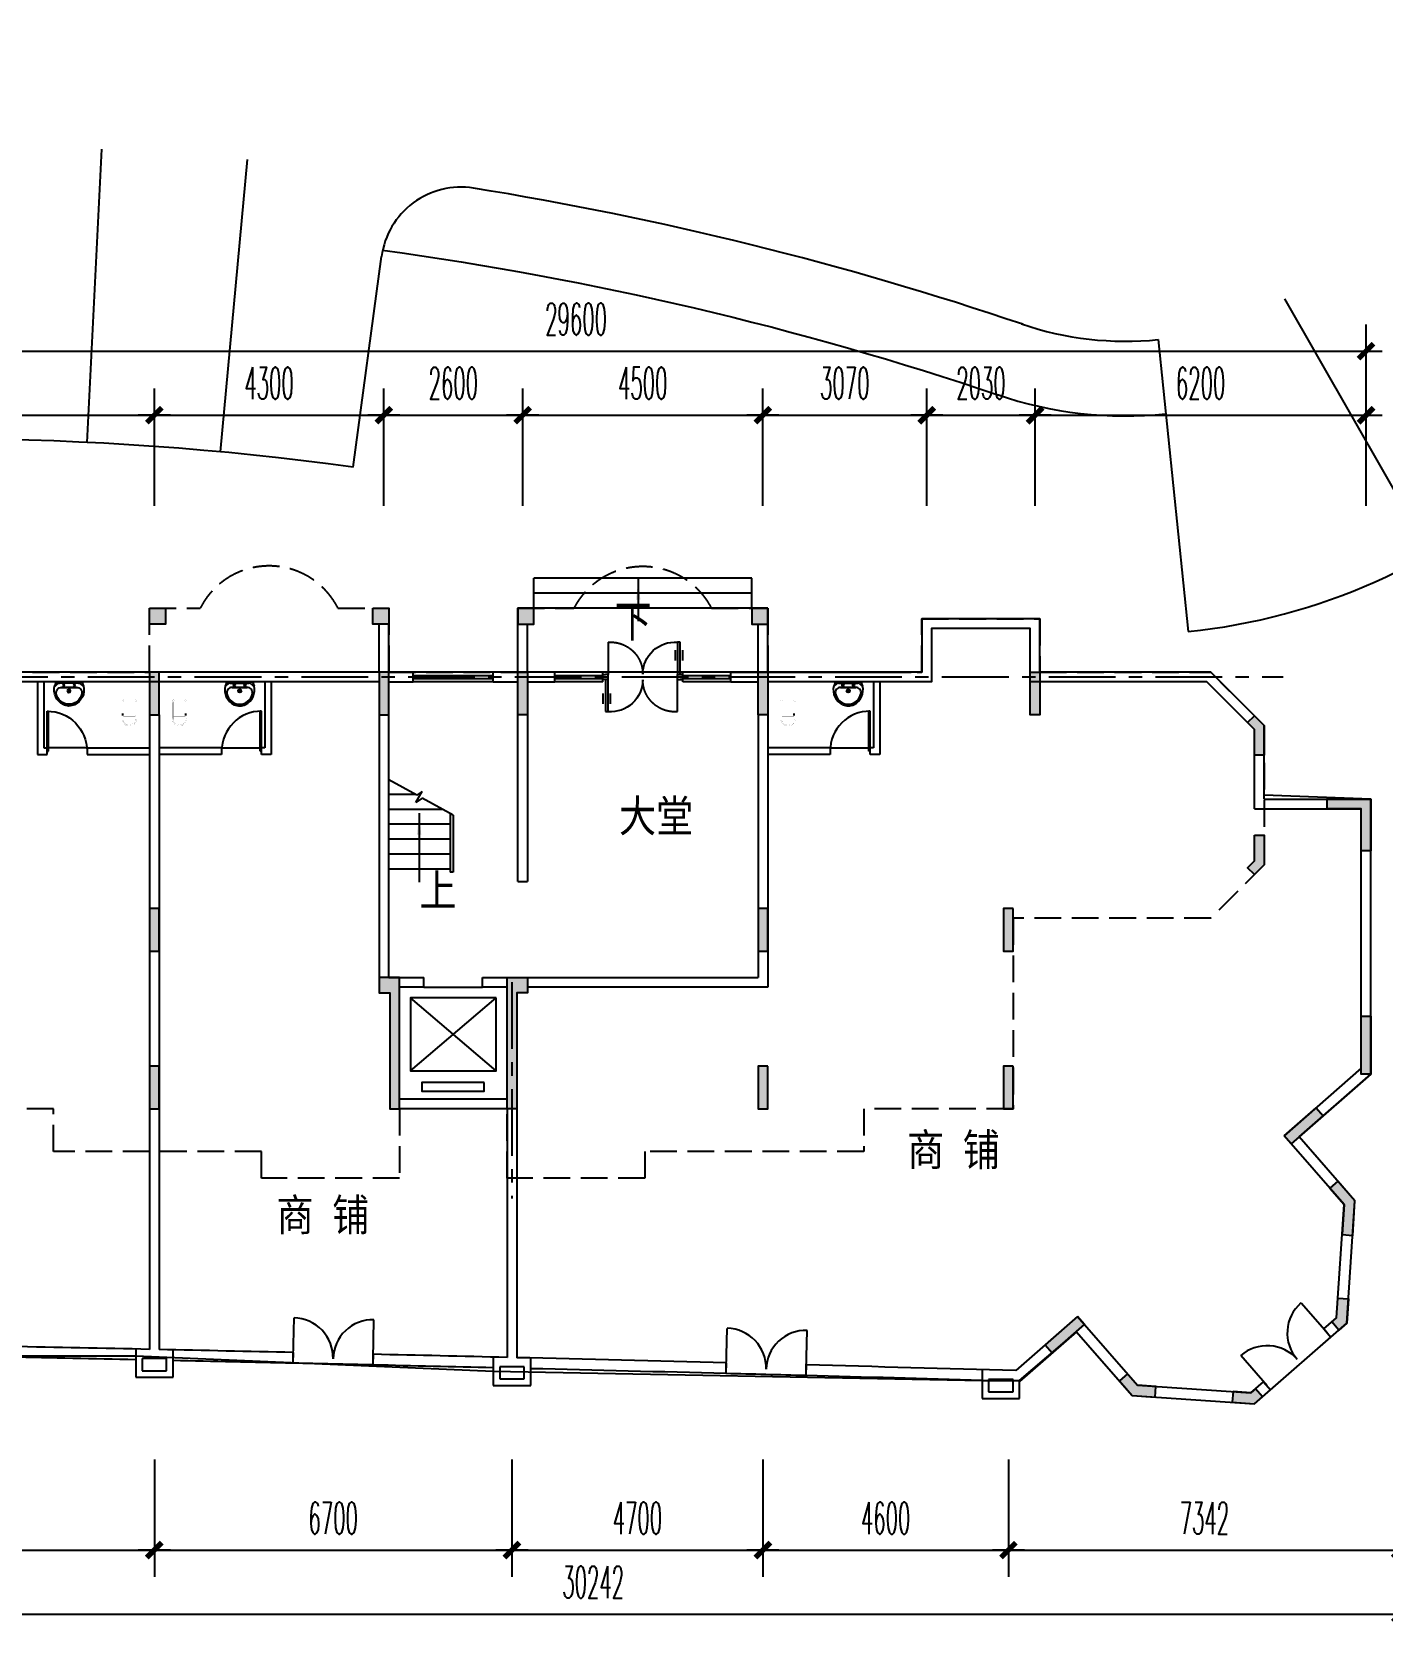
# Model space of a CAD drawing. Extents: x 34838826 to 35164760, y 36533342 to 36641385.
# Drawn here: x 35106573 to 35131876, y 36569493 to 36599633 of the extents above; entities that cross this region are included whole.
import ezdxf

# ---------------------------------------------------------------- set-up
doc = ezdxf.new("R2010")
doc.units = 0
doc.header["$LTSCALE"] = 1000
doc.header["$MEASUREMENT"] = 0
for name, pattern in [('CENTER', [2, 1.25, -0.25, 0.25, -0.25]), ('DASH', [0.35, 0.25, -0.1]), ('DASHED2', [0.375, 0.25, -0.125])]:
    doc.linetypes.add(name, pattern=pattern)
doc.layers.get('0').update_dxf_attribs({"linetype": 'CONTINUOUS'})
doc.layers.get('DEFPOINTS').update_dxf_attribs({"linetype": 'CONTINUOUS'})
for name, color, linetype in [('AREA', 5, 'CONTINUOUS'), ('AXIS', 3, 'CONTINUOUS'), ('COLUMN', 6, 'CONTINUOUS'), ('DOTE', 8, 'CENTER'), ('FUN', 3, 'CONTINUOUS'), ('GROUND', 2, 'CONTINUOUS'), ('H', 8, 'CONTINUOUS'), ('PUB_DIM', 3, 'CONTINUOUS'), ('STAIR', 2, 'CONTINUOUS'), ('TEXT', 7, 'CONTINUOUS'), ('WALL', 4, 'CONTINUOUS'), ('WINDOW', 2, 'CONTINUOUS'), ('道路边线', 8, 'CONTINUOUS')]:
    doc.layers.add(name, color=color, linetype=linetype)
doc.styles.add('-宋体', font='SimSun.ttf')
doc.styles.add('DIM_FONT', font='SIMPLEX.shx', dxfattribs={"width": 0.45})
doc.dimstyles.new('DIMN', dxfattribs={"dimtxt": 300, "dimasz": 1, "dimexe": 250, "dimexo": 300, "dimgap": 150, "dimtad": 1, "dimdec": 0, "dimzin": 0, "dimtxsty": 'DIM_FONT', "dimblk": '_DIMX', "dimcen": 0.09, "dimclrt": 7, "dimazin": 3, "dimtfac": 1, "dimtdec": 0, "dimtix": 1, "dimtmove": 0, "dimatfit": 3, "dimtolj": 1, "dimtzin": 0})

# ---------------------------------------------------------------- blocks, each defined once
blk = doc.blocks.new('M_B0OPK')
for p, q in [((-0.5, 0.5), (0.5, 0.5)), ((0.5, 0.167), (-0.5, 0.167)), ((0.5, -0.167), (-0.5, -0.167)), ((-0.5, -0.5), (0.5, -0.5))]:
    blk.add_line(p, q)
blk = doc.blocks.new('_ARROW')
blk.add_solid([(0, 0), (-1, 0.1), (-1, -0.1)])
blk = doc.blocks.new('M_A19UKF')
for p, q in [((-0.495, 0.298), (-0.495, 0.169)), ((-0.467, -0.003), (-0.467, 0.397)), ((-0.467, 0.397), (-0.433, 0.397)), ((-0.433, 0.397), (-0.433, -0.003)), ((-0.405, 0.298), (-0.405, 0.169)), ((-0.5, -0.003), (-0.5, -0.069)), ((-0.433, -0.003), (-0.5, -0.003)), ((-0.5, -0.003), (-0.5, -0.003)), ((-0.5, -0.069), (-0.5, -0.069)), ((-0.5, -0.069), (-0.467, -0.069)), ((-0.433, -0.003), (-0.467, -0.003)), ((-0.433, -0.069), (-0.467, -0.069)), ((-0.433, -0.003), (-0.433, -0.069)), ((0.433, -0.003), (0.433, -0.069)), ((0.433, -0.003), (0.467, -0.003)), ((0.433, -0.003), (0.5, -0.003)), ((0.433, -0.469), (0.433, -0.069)), ((0.433, -0.069), (0.5, -0.069)), ((0.433, -0.069), (0.467, -0.069)), ((0.5, -0.003), (0.467, -0.003)), ((0.467, -0.069), (0.467, -0.469)), ((0.5, -0.069), (0.467, -0.069)), ((0.5, -0.003), (0.5, -0.069)), ((0.5, -0.003), (0.5, -0.003)), ((0.5, -0.069), (0.5, -0.069)), ((0.405, -0.37), (0.405, -0.242)), ((0.495, -0.37), (0.495, -0.242)), ((0.467, -0.469), (0.433, -0.469))]:
    blk.add_line(p, q)
at = {"linetype": 'DASHED2'}
for p, q in [((0.433, 0.397), (0.433, -0.003)), ((-0.433, -0.469), (-0.433, -0.069))]:
    blk.add_line(p, q, dxfattribs=at)
for centre, start, end in [((-0.4, -0.001), 359.8007, 94.7805), ((0.4, -0.071), 179.8007, 274.7805)]:
    blk.add_arc(centre, 0.4, start, end)
for centre, start, end in [((0.4, -0.001), 85.2195, 180.1993), ((-0.4, -0.071), 265.2195, 0.1993)]:
    blk.add_arc(centre, 0.4, start, end, dxfattribs=at)
blk = doc.blocks.new('_WBLK')
for p, q in [((-0.5, 0.5), (0.5, 0.5)), ((0.5, 0.167), (-0.5, 0.167)), ((0.5, -0.167), (-0.5, -0.167)), ((-0.5, -0.5), (0.5, -0.5))]:
    blk.add_line(p, q)
blk = doc.blocks.new('_DIMX')
blk.add_line((-150, 0), (150, 0))
at = {"const_width": 50}
blk.add_lwpolyline([(-70, -70), (70, 70)], dxfattribs=at)
blk = doc.blocks.new('*D131')
at = {"color": 0, "linetype": 'BYBLOCK'}
for p, q in [((35101962, 36571692), (35101962, 36569493)), ((35132204, 36571692), (35132204, 36569493)), ((35101964, 36569993), (35132202, 36569993))]:
    blk.add_line(p, q, dxfattribs=at)
at = {"layer": 'DEFPOINTS', "color": 0, "linetype": 'BYBLOCK'}
for p in [(35101962, 36572292), (35132204, 36572292), (35132204, 36569993)]:
    blk.add_point(p, dxfattribs=at)
at = {"color": 0, "linetype": 'BYBLOCK', "xscale": 2, "yscale": 2, "zscale": 2, "rotation": 180}
blk.add_blockref('_DIMX', (35101962, 36569993), dxfattribs=at)
at = {"color": 0, "linetype": 'BYBLOCK', "xscale": 2, "yscale": 2, "zscale": 2}
blk.add_blockref('_DIMX', (35132204, 36569993), dxfattribs=at)
at = {"color": 7, "linetype": 'BYBLOCK', "insert": (35117083, 36570593), "char_height": 600, "attachment_point": 5, "style": 'DIM_FONT'}
blk.add_mtext('\\A1;30242', dxfattribs=at)
blk = doc.blocks.new('*D132')
at = {"color": 0, "linetype": 'BYBLOCK'}
for p, q in [((35124862, 36572892), (35124862, 36570693)), ((35132204, 36572892), (35132204, 36570693)), ((35124864, 36571193), (35132202, 36571193))]:
    blk.add_line(p, q, dxfattribs=at)
at = {"layer": 'DEFPOINTS', "color": 0, "linetype": 'BYBLOCK'}
for p in [(35124862, 36573492), (35132204, 36573492), (35132204, 36571193)]:
    blk.add_point(p, dxfattribs=at)
at = {"color": 0, "linetype": 'BYBLOCK', "xscale": 2, "yscale": 2, "zscale": 2, "rotation": 180}
blk.add_blockref('_DIMX', (35124862, 36571193), dxfattribs=at)
at = {"color": 0, "linetype": 'BYBLOCK', "xscale": 2, "yscale": 2, "zscale": 2}
blk.add_blockref('_DIMX', (35132204, 36571193), dxfattribs=at)
at = {"color": 7, "linetype": 'BYBLOCK', "insert": (35128533, 36571793), "char_height": 600, "attachment_point": 5, "style": 'DIM_FONT'}
blk.add_mtext('\\A1;7342', dxfattribs=at)
blk = doc.blocks.new('*D133')
at = {"color": 0, "linetype": 'BYBLOCK'}
for p, q in [((35120262, 36572892), (35120262, 36570693)), ((35124862, 36572892), (35124862, 36570693)), ((35120264, 36571193), (35124860, 36571193))]:
    blk.add_line(p, q, dxfattribs=at)
at = {"layer": 'DEFPOINTS', "color": 0, "linetype": 'BYBLOCK'}
for p in [(35120262, 36573492), (35124862, 36573492), (35124862, 36571193)]:
    blk.add_point(p, dxfattribs=at)
at = {"color": 0, "linetype": 'BYBLOCK', "xscale": 2, "yscale": 2, "zscale": 2, "rotation": 180}
blk.add_blockref('_DIMX', (35120262, 36571193), dxfattribs=at)
at = {"color": 0, "linetype": 'BYBLOCK', "xscale": 2, "yscale": 2, "zscale": 2}
blk.add_blockref('_DIMX', (35124862, 36571193), dxfattribs=at)
at = {"color": 7, "linetype": 'BYBLOCK', "insert": (35122562, 36571793), "char_height": 600, "attachment_point": 5, "style": 'DIM_FONT'}
blk.add_mtext('\\A1;4600', dxfattribs=at)
blk = doc.blocks.new('*D134')
at = {"color": 0, "linetype": 'BYBLOCK'}
for p, q in [((35115562, 36572892), (35115562, 36570693)), ((35120262, 36572892), (35120262, 36570693)), ((35115564, 36571193), (35120260, 36571193))]:
    blk.add_line(p, q, dxfattribs=at)
at = {"layer": 'DEFPOINTS', "color": 0, "linetype": 'BYBLOCK'}
for p in [(35115562, 36573492), (35120262, 36573492), (35120262, 36571193)]:
    blk.add_point(p, dxfattribs=at)
at = {"color": 0, "linetype": 'BYBLOCK', "xscale": 2, "yscale": 2, "zscale": 2, "rotation": 180}
blk.add_blockref('_DIMX', (35115562, 36571193), dxfattribs=at)
at = {"color": 0, "linetype": 'BYBLOCK', "xscale": 2, "yscale": 2, "zscale": 2}
blk.add_blockref('_DIMX', (35120262, 36571193), dxfattribs=at)
at = {"color": 7, "linetype": 'BYBLOCK', "insert": (35117912, 36571793), "char_height": 600, "attachment_point": 5, "style": 'DIM_FONT'}
blk.add_mtext('\\A1;4700', dxfattribs=at)
blk = doc.blocks.new('*D135')
at = {"color": 0, "linetype": 'BYBLOCK'}
for p, q in [((35108862, 36572892), (35108862, 36570693)), ((35115562, 36572892), (35115562, 36570693)), ((35108864, 36571193), (35115560, 36571193))]:
    blk.add_line(p, q, dxfattribs=at)
at = {"layer": 'DEFPOINTS', "color": 0, "linetype": 'BYBLOCK'}
for p in [(35108862, 36573492), (35115562, 36573492), (35115562, 36571193)]:
    blk.add_point(p, dxfattribs=at)
at = {"color": 0, "linetype": 'BYBLOCK', "xscale": 2, "yscale": 2, "zscale": 2, "rotation": 180}
blk.add_blockref('_DIMX', (35108862, 36571193), dxfattribs=at)
at = {"color": 0, "linetype": 'BYBLOCK', "xscale": 2, "yscale": 2, "zscale": 2}
blk.add_blockref('_DIMX', (35115562, 36571193), dxfattribs=at)
at = {"color": 7, "linetype": 'BYBLOCK', "insert": (35112212, 36571793), "char_height": 600, "attachment_point": 5, "style": 'DIM_FONT'}
blk.add_mtext('\\A1;6700', dxfattribs=at)
blk = doc.blocks.new('*D136')
at = {"color": 0, "linetype": 'BYBLOCK'}
for p, q in [((35101962, 36572892), (35101962, 36570693)), ((35108862, 36572892), (35108862, 36570693)), ((35101964, 36571193), (35108860, 36571193))]:
    blk.add_line(p, q, dxfattribs=at)
at = {"layer": 'DEFPOINTS', "color": 0, "linetype": 'BYBLOCK'}
for p in [(35101962, 36573492), (35108862, 36573492), (35108862, 36571193)]:
    blk.add_point(p, dxfattribs=at)
at = {"color": 0, "linetype": 'BYBLOCK', "xscale": 2, "yscale": 2, "zscale": 2, "rotation": 180}
blk.add_blockref('_DIMX', (35101962, 36571193), dxfattribs=at)
at = {"color": 0, "linetype": 'BYBLOCK', "xscale": 2, "yscale": 2, "zscale": 2}
blk.add_blockref('_DIMX', (35108862, 36571193), dxfattribs=at)
at = {"color": 7, "linetype": 'BYBLOCK', "insert": (35105412, 36571793), "char_height": 600, "attachment_point": 5, "style": 'DIM_FONT'}
blk.add_mtext('\\A1;6900', dxfattribs=at)
blk = doc.blocks.new('*D138')
at = {"color": 0, "linetype": 'BYBLOCK'}
for p, q in [((35101962, 36591958), (35101962, 36594157)), ((35131562, 36591958), (35131562, 36594157)), ((35101964, 36593657), (35131560, 36593657))]:
    blk.add_line(p, q, dxfattribs=at)
at = {"layer": 'DEFPOINTS', "color": 0, "linetype": 'BYBLOCK'}
for p in [(35131562, 36593657), (35101962, 36591358), (35131562, 36591358)]:
    blk.add_point(p, dxfattribs=at)
at = {"color": 0, "linetype": 'BYBLOCK', "xscale": 2, "yscale": 2, "zscale": 2}
for p, rotation in [((35101962, 36593657), 180.0000972245947), ((35131562, 36593657), 9.722459473075892e-05)]:
    blk.add_blockref('_DIMX', p, dxfattribs=dict(at, rotation=rotation))
at = {"color": 7, "linetype": 'BYBLOCK', "insert": (35116762, 36594257), "char_height": 600, "attachment_point": 5, "rotation": 0.0001, "style": 'DIM_FONT'}
blk.add_mtext('\\A1;29600', dxfattribs=at)
blk = doc.blocks.new('*D139')
at = {"color": 0, "linetype": 'BYBLOCK'}
for p, q in [((35125362, 36590758), (35125362, 36592957)), ((35131562, 36590758), (35131562, 36592957)), ((35125364, 36592457), (35131560, 36592457))]:
    blk.add_line(p, q, dxfattribs=at)
at = {"layer": 'DEFPOINTS', "color": 0, "linetype": 'BYBLOCK'}
for p in [(35131562, 36592457), (35125362, 36590158), (35131562, 36590158)]:
    blk.add_point(p, dxfattribs=at)
at = {"color": 0, "linetype": 'BYBLOCK', "xscale": 2, "yscale": 2, "zscale": 2}
for p, rotation in [((35125362, 36592457), 180.0000988030497), ((35131562, 36592457), 9.880304970801751e-05)]:
    blk.add_blockref('_DIMX', p, dxfattribs=dict(at, rotation=rotation))
at = {"color": 7, "linetype": 'BYBLOCK', "insert": (35128462, 36593057), "char_height": 600, "attachment_point": 5, "rotation": 0.0001, "style": 'DIM_FONT'}
blk.add_mtext('\\A1;6200', dxfattribs=at)
blk = doc.blocks.new('*D140')
at = {"color": 0, "linetype": 'BYBLOCK'}
for p, q in [((35123332, 36590758), (35123332, 36592957)), ((35125362, 36590758), (35125362, 36592957)), ((35123334, 36592457), (35125360, 36592457))]:
    blk.add_line(p, q, dxfattribs=at)
at = {"layer": 'DEFPOINTS', "color": 0, "linetype": 'BYBLOCK'}
for p in [(35125362, 36592457), (35123332, 36590158), (35125362, 36590158)]:
    blk.add_point(p, dxfattribs=at)
at = {"color": 0, "linetype": 'BYBLOCK', "xscale": 2, "yscale": 2, "zscale": 2}
for p, rotation in [((35123332, 36592457), 180.0000969300332), ((35125362, 36592457), 9.693003314221144e-05)]:
    blk.add_blockref('_DIMX', p, dxfattribs=dict(at, rotation=rotation))
at = {"color": 7, "linetype": 'BYBLOCK', "insert": (35124347, 36593057), "char_height": 600, "attachment_point": 5, "rotation": 0.0001, "style": 'DIM_FONT'}
blk.add_mtext('\\A1;2030', dxfattribs=at)
blk = doc.blocks.new('*D141')
at = {"color": 0, "linetype": 'BYBLOCK'}
for p, q in [((35120262, 36590758), (35120262, 36592957)), ((35123332, 36590758), (35123332, 36592957)), ((35120264, 36592457), (35123330, 36592457))]:
    blk.add_line(p, q, dxfattribs=at)
at = {"layer": 'DEFPOINTS', "color": 0, "linetype": 'BYBLOCK'}
for p in [(35123332, 36592457), (35120262, 36590158), (35123332, 36590158)]:
    blk.add_point(p, dxfattribs=at)
at = {"color": 0, "linetype": 'BYBLOCK', "xscale": 2, "yscale": 2, "zscale": 2}
for p, rotation in [((35120262, 36592457), 180.0000969297439), ((35123332, 36592457), 9.692974395345757e-05)]:
    blk.add_blockref('_DIMX', p, dxfattribs=dict(at, rotation=rotation))
at = {"color": 7, "linetype": 'BYBLOCK', "insert": (35121797, 36593057), "char_height": 600, "attachment_point": 5, "rotation": 0.0001, "style": 'DIM_FONT'}
blk.add_mtext('\\A1;3070', dxfattribs=at)
blk = doc.blocks.new('*D142')
at = {"color": 0, "linetype": 'BYBLOCK'}
for p, q in [((35115762, 36590758), (35115762, 36592957)), ((35120262, 36590758), (35120262, 36592957)), ((35115764, 36592457), (35120260, 36592457))]:
    blk.add_line(p, q, dxfattribs=at)
at = {"layer": 'DEFPOINTS', "color": 0, "linetype": 'BYBLOCK'}
for p in [(35120262, 36592457), (35115762, 36590158), (35120262, 36590158)]:
    blk.add_point(p, dxfattribs=at)
at = {"color": 0, "linetype": 'BYBLOCK', "xscale": 2, "yscale": 2, "zscale": 2}
for p, rotation in [((35115762, 36592457), 180.0000969300871), ((35120262, 36592457), 9.693008712258548e-05)]:
    blk.add_blockref('_DIMX', p, dxfattribs=dict(at, rotation=rotation))
at = {"color": 7, "linetype": 'BYBLOCK', "insert": (35118012, 36593057), "char_height": 600, "attachment_point": 5, "rotation": 0.0001, "style": 'DIM_FONT'}
blk.add_mtext('\\A1;4500', dxfattribs=at)
blk = doc.blocks.new('*D143')
at = {"color": 0, "linetype": 'BYBLOCK'}
for p, q in [((35113162, 36590758), (35113162, 36592957)), ((35115762, 36590758), (35115762, 36592957)), ((35113164, 36592457), (35115760, 36592457))]:
    blk.add_line(p, q, dxfattribs=at)
at = {"layer": 'DEFPOINTS', "color": 0, "linetype": 'BYBLOCK'}
for p in [(35115762, 36592457), (35113162, 36590158), (35115762, 36590158)]:
    blk.add_point(p, dxfattribs=at)
at = {"color": 0, "linetype": 'BYBLOCK', "xscale": 2, "yscale": 2, "zscale": 2}
for p, rotation in [((35113162, 36592457), 180.0000969297194), ((35115762, 36592457), 9.692971941229766e-05)]:
    blk.add_blockref('_DIMX', p, dxfattribs=dict(at, rotation=rotation))
at = {"color": 7, "linetype": 'BYBLOCK', "insert": (35114462, 36593057), "char_height": 600, "attachment_point": 5, "rotation": 0.0001, "style": 'DIM_FONT'}
blk.add_mtext('\\A1;2600', dxfattribs=at)
blk = doc.blocks.new('*D144')
at = {"color": 0, "linetype": 'BYBLOCK'}
for p, q in [((35108862, 36590758), (35108862, 36592957)), ((35113162, 36590758), (35113162, 36592957)), ((35108864, 36592457), (35113160, 36592457))]:
    blk.add_line(p, q, dxfattribs=at)
at = {"layer": 'DEFPOINTS', "color": 0, "linetype": 'BYBLOCK'}
for p in [(35113162, 36592457), (35108862, 36590158), (35113162, 36590158)]:
    blk.add_point(p, dxfattribs=at)
at = {"color": 0, "linetype": 'BYBLOCK', "xscale": 2, "yscale": 2, "zscale": 2}
for p, rotation in [((35108862, 36592457), 180.0000969297955), ((35113162, 36592457), 9.692979555477671e-05)]:
    blk.add_blockref('_DIMX', p, dxfattribs=dict(at, rotation=rotation))
at = {"color": 7, "linetype": 'BYBLOCK', "insert": (35111012, 36593057), "char_height": 600, "attachment_point": 5, "rotation": 0.0001, "style": 'DIM_FONT'}
blk.add_mtext('\\A1;4300', dxfattribs=at)
blk = doc.blocks.new('*D145')
at = {"color": 0, "linetype": 'BYBLOCK'}
for p, q in [((35101962, 36590758), (35101962, 36592957)), ((35108862, 36590758), (35108862, 36592957)), ((35101964, 36592457), (35108860, 36592457))]:
    blk.add_line(p, q, dxfattribs=at)
at = {"layer": 'DEFPOINTS', "color": 0, "linetype": 'BYBLOCK'}
for p in [(35108862, 36592457), (35101962, 36590158), (35108862, 36590158)]:
    blk.add_point(p, dxfattribs=at)
at = {"color": 0, "linetype": 'BYBLOCK', "xscale": 2, "yscale": 2, "zscale": 2}
for p, rotation in [((35101962, 36592457), 180.000096929901), ((35108862, 36592457), 9.692990100924774e-05)]:
    blk.add_blockref('_DIMX', p, dxfattribs=dict(at, rotation=rotation))
at = {"color": 7, "linetype": 'BYBLOCK', "insert": (35105412, 36593057), "char_height": 600, "attachment_point": 5, "rotation": 0.0001, "style": 'DIM_FONT'}
blk.add_mtext('\\A1;6900', dxfattribs=at)
blk = doc.blocks.new('M_A3PTU')
for p, q in [((-0.5, 0), (-0.499, -0.498)), ((0.5, 0), (0.499, -0.498))]:
    blk.add_line(p, q)
for centre, start, end in [((-0.498, -0.001), 269.885, 0.0763), ((0.498, -0.001), 179.9237, 270.115)]:
    blk.add_arc(centre, 0.498, start, end)
blk = doc.blocks.new('_A0AYL')
for p, q in [((-0.5, 0), (-0.5, -1)), ((-0.5, 0), (-0.463, 0)), ((-0.463, 0), (-0.463, -1)), ((-0.5, -1), (-0.463, -1))]:
    blk.add_line(p, q)
blk.add_arc((-0.5, 0), 1, 270, 360)
blk = doc.blocks.new('M_E6')
for p, q in [((240, 0), (-240, 0)), ((-237, 0), (239, 0)), ((240, 0), (270, -79)), ((-213, -36), (-271, -91)), ((-240, 0), (-270, -79)), ((-179, -23), (181, -23)), ((141, -105), (-141, -105)), ((-141, -105), (141, -105)), ((217, -37), (274, -95))]:
    blk.add_line(p, q)
for centre, radius in [((-99, -65), 16.3), ((2, -172), 31.6), ((2, -172), 23), ((101, -65), 16.3)]:
    blk.add_circle(centre, radius)
for centre, radius, start, end in [((28, -152), 307, 166.1751, 244.7296), ((-141, -205), 100, 90, 190.5602), ((0, -179), 243, 190.5602, 349.4398), ((-179, -73), 50, 90, 133.181), ((-28, -152), 307, 297.0639, 13.8249), ((141, -205), 100, 349.4398, 90), ((181, -73), 50, 44.5607, 90), ((0, -201), 250, 245.8071, 296.4628), ((28, -152), 307, 266.589, 266.5936)]:
    blk.add_arc(centre, radius, start, end)
at = {"width": 0.8, "flags": 9}
for tag in ['XSIZE', 'YSIZE']:
    blk.add_attdef(tag, (0, 0), '', height=0.5, dxfattribs=at)
blk = doc.blocks.new('M_E2')
blk.add_line((-306, -118), (-266, -118))
at = {"const_width": 1.5}
for points in [[(-366, 138, 0.97895), (-366, -138, 0.97895)], [(-366, 118, 0.97895), (-366, -118, 0.97895)], [(-306, 118, 0.414214), (-316, 108, 0.414214)], [(0, 88, 0.462192), (-59, 137, 0.462192)], [(-20, 88, 0.414214), (-50, 118, 0.414214)], [(-316, -108, 0.414214), (-306, -118, 0.414214)], [(-59, -137, 0.462192), (0, -88, 0.462192)], [(-50, -118, 0.414214), (-20, -88, 0.414214)]]:
    blk.add_lwpolyline(points, format="xyb", dxfattribs=at)
for points in [[(-366, 137), (-59, 137)], [(-316, 118), (-366, 118)], [(-340, 118), (-266, 118)], [(-316, 108), (-316, -108)], [(-50, 118), (-267, 118)], [(-20, -88), (-20, 88)], [(0, 88), (0, -88)], [(-381, -137), (-59, -137)], [(-316, -118), (-366, -118)], [(-340, -118), (-266, -118)], [(-266, -118), (-50, -118)]]:
    blk.add_lwpolyline(points, dxfattribs=at)
at = {"width": 0.8, "flags": 9}
for tag in ['XSIZE', 'YSIZE']:
    blk.add_attdef(tag, (0, 0), '', height=0.5, dxfattribs=at)

msp = doc.modelspace()

# ---------------------------------------------------------------- hatches: boundary and pattern name
at = {"layer": 'H'}
h = msp.add_hatch(color=256, dxfattribs=at)
h.paths.add_polyline_path([(35112952.1, 36588841.8), (35113252.1, 36588841.8), (35113252.1, 36588541.8), (35112952.1, 36588541.8)])
h.paths.add_polyline_path([(35108772.1, 36588841.8), (35109072.1, 36588841.8), (35109072.1, 36588541.8), (35108772.1, 36588541.8)])
h.paths.add_polyline_path([(35115972.1, 36588841.8), (35115672.1, 36588841.8), (35115672.1, 36588541.8), (35115972.1, 36588541.8)])
h.paths.add_polyline_path([(35120352.1, 36588841.8), (35120052.1, 36588841.8), (35120052.1, 36588541.8), (35120352.1, 36588541.8)])
h.paths.add_polyline_path([(35129472.1, 36584586.8), (35129652.1, 36584586.8), (35129652.1, 36584031.8), (35129470.3, 36583850), (35129343, 36583977.3), (35129472.1, 36584106.4)])
h.paths.add_polyline_path([(35129343, 36586696.4), (35129470.3, 36586823.6), (35129652.1, 36586641.8), (35129652.1, 36586086.8), (35129472.1, 36586086.8), (35129472.1, 36586567.3)])
h.paths.add_polyline_path([(35120352.1, 36583211.8), (35120172.1, 36583211.8), (35120172.1, 36582411.8), (35120352.1, 36582411.8)])
h.paths.add_polyline_path([(35124952.1, 36583211.8), (35124772.1, 36583211.8), (35124772.1, 36582411.8), (35124952.1, 36582411.8)])
h.paths.add_polyline_path([(35125272.1, 36587641.8), (35125452.1, 36587641.8), (35125452.1, 36586841.8), (35125272.1, 36586841.8)])
h.paths.add_polyline_path([(35120172.1, 36587641.8), (35120352.1, 36587641.8), (35120352.1, 36586841.8), (35120172.1, 36586841.8)])
h.paths.add_polyline_path([(35124952.1, 36580261.8), (35124772.1, 36580261.8), (35124772.1, 36579461.8), (35124952.1, 36579461.8)])
h.paths.add_polyline_path([(35120352.1, 36580261.8), (35120172.1, 36580261.8), (35120172.1, 36579461.8), (35120352.1, 36579461.8)])
h.paths.add_polyline_path([(35113252.1, 36581921.8), (35113072.1, 36581921.8), (35113072.1, 36581631.8), (35113272.1, 36581631.8), (35113272.1, 36579461.8), (35113452.1, 36579461.8), (35113452.1, 36581921.8)])
h.paths.add_polyline_path([(35108952.1, 36583211.8), (35108772.1, 36583211.8), (35108772.1, 36582411.8), (35108952.1, 36582411.8)])
h.paths.add_polyline_path([(35108952.1, 36580261.8), (35108772.1, 36580261.8), (35108772.1, 36579461.8), (35108952.1, 36579461.8)])
h.paths.add_polyline_path([(35105882.1, 36588241.8), (35105702.1, 36588241.8), (35105702.1, 36587441.8), (35105882.1, 36587441.8)])
h.paths.add_polyline_path([(35108952.1, 36587641.8), (35108772.1, 36587641.8), (35108772.1, 36586841.8), (35108952.1, 36586841.8)])
h.paths.add_polyline_path([(35113252.1, 36587641.8), (35113072.1, 36587641.8), (35113072.1, 36586841.8), (35113252.1, 36586841.8)])
h.paths.add_polyline_path([(35115672.1, 36581921.8), (35115852.1, 36581921.8), (35115852.1, 36581631.8), (35115652.1, 36581631.8), (35115652.1, 36579461.8), (35115472.1, 36579461.8), (35115472.1, 36581921.8)])
h.paths.add_polyline_path([(35115672.1, 36587641.8), (35115852.1, 36587641.8), (35115852.1, 36586841.8), (35115672.1, 36586841.8)])
h = msp.add_hatch(color=256, dxfattribs=at)
h.paths.add_polyline_path([(35126154.1, 36575567.5), (35125552, 36575040.7), (35125683.7, 36574890.2), (35126285.8, 36575416.9)])
h.paths.add_polyline_path([(35127092.8, 36574494.5), (35126942.3, 36574362.8), (35127182.3, 36574088.5), (35127612.1, 36574059.8), (35127625.4, 36574259.3), (35127278.3, 36574282.5)])
h.paths.add_polyline_path([(35129623.1, 36574066.6), (35129491.4, 36574217.1), (35129404, 36574140.6), (35129069.8, 36574162.9), (35129056.4, 36573963.4), (35129473.3, 36573935.6)])
h.paths.add_polyline_path([(35131032, 36575911.6), (35131231.5, 36575898.3), (35131201.4, 36575447.5), (35131051.6, 36575316.4), (35130920, 36575466.9), (35131007.4, 36575543.4)])
h.paths.add_polyline_path([(35131030.9, 36578108.2), (35130880.3, 36577976.5), (35131149.2, 36577669.1), (35131111.5, 36577103.6), (35131311.1, 36577090.3), (35131354.3, 36577738.5)])
h.paths.add_polyline_path([(35130025, 36578954.1), (35130627.1, 36579480.8), (35130758.8, 36579330.3), (35130156.7, 36578803.6)])
h.paths.add_polyline_path([(35131652.1, 36580111.9), (35131472.1, 36580111.9), (35131472.1, 36581198.9), (35131652.1, 36581198.9)])
h.paths.add_polyline_path([(35130834.9, 36585081.8), (35130834.9, 36585261.8), (35131652.1, 36585261.8), (35131652.1, 36584292.4), (35131472.1, 36584292.4), (35131472.1, 36585081.8), (35130834.9, 36585081.8)])

# ---------------------------------------------------------------- linework, layer by layer
at = {"linetype": 'DASH', "ltscale": 2}
msp.add_lwpolyline([(35108772.1, 36587641.8), (35108772.1, 36587641.8), (35108772.1, 36588841.8), (35109722.1, 36588841.8, -0.6127767), (35112302.1, 36588841.8), (35113252.1, 36588841.8), (35113252.1, 36587641.8), (35115672.1, 36587641.8), (35115672.1, 36588841.8), (35116722.1, 36588841.8, -0.6037565), (35119302.1, 36588841.8), (35120352.1, 36588841.8), (35120352.1, 36587641.8), (35123242.1, 36587641.8), (35123242.1, 36588641.8), (35125452.1, 36588641.8), (35125452.1, 36587641.8), (35128652.1, 36587641.8), (35129652.1, 36586641.8), (35129652.1, 36584031.8), (35128652.1, 36583031.8), (35124952.1, 36583031.8), (35124952.1, 36579461.8), (35122152.1, 36579461.8), (35122152.1, 36578661.8), (35118052.1, 36578661.8), (35118052.1, 36578161.8), (35115472.1, 36578161.8), (35115472.1, 36579461.8), (35113452.1, 36579461.8), (35113452.1, 36578161.8), (35110872.1, 36578161.8), (35110872.1, 36578661.8), (35106972.1, 36578661.8), (35106972.1, 36579461.8), (35104172.1, 36579461.8)], format="xyb", dxfattribs=at)
msp.add_lwpolyline([(35105882.1, 36587641.8), (35108772.1, 36587641.8)], dxfattribs=at)
at = {"layer": 'AREA'}
msp.add_lwpolyline([(35101612.1, 36574832.1), (35108512.1, 36574832.1), (35115212.1, 36574542.6), (35124371, 36574373.4), (35125071, 36574373.4), (35126135.3, 36575285.2), (35126519.9, 36574845.7), (35127182.3, 36574088.5), (35129473.3, 36573935.6), (35131201.4, 36575447.5), (35131354.3, 36577738.5), (35130691.8, 36578495.7), (35130307.3, 36578935.3), (35131652.1, 36580111.9), (35131652.1, 36585261.8), (35129652.1, 36585336.8), (35129652.1, 36586641.8), (35128652.1, 36587641.8), (35125452.1, 36587641.8), (35125452.1, 36588641.8), (35123242.1, 36588641.8), (35123242.1, 36587641.8), (35105882.1, 36587641.8)], dxfattribs=at)
at = {"layer": 'COLUMN'}
for points in [[(35108772.1, 36588841.8), (35109072.1, 36588841.8), (35109072.1, 36588541.8), (35108772.1, 36588541.8)], [(35112952.1, 36588841.8), (35113252.1, 36588841.8), (35113252.1, 36588541.8), (35112952.1, 36588541.8)], [(35115972.1, 36588841.8), (35115672.1, 36588841.8), (35115672.1, 36588541.8), (35115972.1, 36588541.8)], [(35120352.1, 36588841.8), (35120052.1, 36588841.8), (35120052.1, 36588541.8), (35120352.1, 36588541.8)], [(35108952.1, 36587641.8), (35108772.1, 36587641.8), (35108772.1, 36586841.8), (35108952.1, 36586841.8)], [(35113252.1, 36587641.8), (35113072.1, 36587641.8), (35113072.1, 36586841.8), (35113252.1, 36586841.8)], [(35115672.1, 36587641.8), (35115852.1, 36587641.8), (35115852.1, 36586841.8), (35115672.1, 36586841.8)], [(35120172.1, 36587641.8), (35120352.1, 36587641.8), (35120352.1, 36586841.8), (35120172.1, 36586841.8)], [(35125272.1, 36587641.8), (35125452.1, 36587641.8), (35125452.1, 36586841.8), (35125272.1, 36586841.8)], [(35129343, 36586696.4), (35129470.3, 36586823.6), (35129652.1, 36586641.8), (35129652.1, 36586086.8), (35129472.1, 36586086.8), (35129472.1, 36586567.3)], [(35130834.9, 36585081.8), (35130834.9, 36585261.8), (35131652.1, 36585261.8), (35131652.1, 36584292.4), (35131472.1, 36584292.4), (35131472.1, 36585081.8), (35130834.9, 36585081.8)], [(35129472.1, 36584586.8), (35129652.1, 36584586.8), (35129652.1, 36584031.8), (35129470.3, 36583850), (35129343, 36583977.3), (35129472.1, 36584106.4)], [(35108952.1, 36583211.8), (35108772.1, 36583211.8), (35108772.1, 36582411.8), (35108952.1, 36582411.8)], [(35120352.1, 36583211.8), (35120172.1, 36583211.8), (35120172.1, 36582411.8), (35120352.1, 36582411.8)], [(35124952.1, 36583211.8), (35124772.1, 36583211.8), (35124772.1, 36582411.8), (35124952.1, 36582411.8)], [(35113252.1, 36581921.8), (35113072.1, 36581921.8), (35113072.1, 36581631.8), (35113272.1, 36581631.8), (35113272.1, 36579461.8), (35113452.1, 36579461.8), (35113452.1, 36581921.8)], [(35115672.1, 36581921.8), (35115852.1, 36581921.8), (35115852.1, 36581631.8), (35115652.1, 36581631.8), (35115652.1, 36579461.8), (35115472.1, 36579461.8), (35115472.1, 36581921.8)], [(35131652.1, 36580111.9), (35131472.1, 36580111.9), (35131472.1, 36581198.9), (35131652.1, 36581198.9)], [(35108952.1, 36580261.8), (35108772.1, 36580261.8), (35108772.1, 36579461.8), (35108952.1, 36579461.8)], [(35120352.1, 36580261.8), (35120172.1, 36580261.8), (35120172.1, 36579461.8), (35120352.1, 36579461.8)], [(35124952.1, 36580261.8), (35124772.1, 36580261.8), (35124772.1, 36579461.8), (35124952.1, 36579461.8)], [(35130025, 36578954.1), (35130627.1, 36579480.8), (35130758.8, 36579330.3), (35130156.7, 36578803.6)], [(35131030.9, 36578108.2), (35130880.3, 36577976.5), (35131149.2, 36577669.1), (35131111.5, 36577103.6), (35131311.1, 36577090.3), (35131354.3, 36577738.5)], [(35131032, 36575911.6), (35131231.5, 36575898.3), (35131201.4, 36575447.5), (35131051.6, 36575316.4), (35130920, 36575466.9), (35131007.4, 36575543.4)], [(35126154.1, 36575567.5), (35125552, 36575040.7), (35125683.7, 36574890.2), (35126285.8, 36575416.9)], [(35127092.8, 36574494.5), (35126942.3, 36574362.8), (35127182.3, 36574088.5), (35127612.1, 36574059.8), (35127625.4, 36574259.3), (35127278.3, 36574282.5)], [(35129623.1, 36574066.6), (35129491.4, 36574217.1), (35129404, 36574140.6), (35129069.8, 36574162.9), (35129056.4, 36573963.4), (35129473.3, 36573935.6)]]:
    msp.add_lwpolyline(points, close=True, dxfattribs=at)
at = {"layer": 'DOTE'}
for p, q in [((35101616.8, 36587551.8), (35130007.4, 36587551.8)), ((35115562.1, 36581831.8), (35115562.1, 36577782.1))]:
    msp.add_line(p, q, dxfattribs=at)
at = {"layer": 'GROUND'}
for p, q in [((35120052.1, 36589401.8), (35115972.1, 36589401.8)), ((35115972.1, 36588841.8), (35115972.1, 36589401.8)), ((35120052.1, 36588841.8), (35120052.1, 36589401.8)), ((35120052.1, 36589121.8), (35115972.1, 36589121.8)), ((35120052.1, 36588841.8), (35115972.1, 36588841.8)), ((35115672.1, 36587641.8), (35115672.1, 36588541.8)), ((35115852.1, 36587641.8), (35115852.1, 36588541.8)), ((35120172.1, 36587641.8), (35120172.1, 36588541.8)), ((35120352.1, 36587641.8), (35120352.1, 36588541.8)), ((35118762.1, 36587641.8), (35117262.1, 36587641.8)), ((35107602.1, 36586221.8), (35106852.1, 36586221.8)), ((35110122.1, 36586221.8), (35110872.1, 36586221.8)), ((35121522.1, 36586221.8), (35122272.1, 36586221.8)), ((35115263.1, 36580175.4), (35113661.1, 36581537.9)), ((35113661.1, 36580175.4), (35115263.1, 36581537.9)), ((35113912.1, 36581741.8), (35115012.1, 36581741.8)), ((35129772.9, 36574197.7), (35130901.9, 36575185.4))]:
    msp.add_line(p, q, dxfattribs=at)
for points in [[(35115263.1, 36581537.9), (35113661.1, 36581537.9), (35113661.1, 36580175.4), (35115263.1, 36580175.4)], [(35115040.4, 36579951.6), (35113876.1, 36579951.6), (35113876.1, 36579792.1), (35115040.4, 36579792.1)]]:
    msp.add_lwpolyline(points, close=True, dxfattribs=at)
for radius, start, end in [(2504000, 88.6864819, 88.720803), (2503999.9, 88.5008001, 88.5351213)]:
    msp.add_arc((35055557.7, 34071319.2), radius, start, end, dxfattribs=at)
at = {"layer": 'PUB_DIM'}
for points in [[(35117926.8, 36589401.8), (35117926.8, 36588595.8)], [(35113822.5, 36584998.5), (35113822.5, 36583709.4)]]:
    msp.add_lwpolyline(points, dxfattribs=at)
at = {"layer": 'STAIR'}
for p, q in [((35113776.2, 36585338.1), (35113252.1, 36585626.9)), ((35113761.6, 36585197.5), (35113877.1, 36585407.8)), ((35113877.1, 36585407.8), (35113776.2, 36585338.1)), ((35113751.2, 36585351.8), (35113252.1, 36585351.8)), ((35113881.4, 36585280.3), (35113761.6, 36585197.5)), ((35114462.1, 36584962), (35113881.4, 36585280.3)), ((35114261.8, 36585071.8), (35113252.1, 36585071.8)), ((35114402.1, 36584791.8), (35113252.1, 36584791.8)), ((35114402.1, 36584994.9), (35114402.1, 36583891.8)), ((35114462.1, 36584962), (35114462.1, 36583891.8)), ((35114402.1, 36584511.8), (35113252.1, 36584511.8)), ((35114402.1, 36584231.8), (35113252.1, 36584231.8)), ((35114402.1, 36583951.8), (35113252.1, 36583951.8)), ((35114462.1, 36583891.8), (35114402.1, 36583891.8))]:
    msp.add_line(p, q, dxfattribs=at)
at = {"layer": 'WALL'}
for p, q in [((35113072.1, 36587641.8), (35113072.1, 36588541.8)), ((35113252.1, 36587641.8), (35113252.1, 36588541.8)), ((35115672.1, 36587641.8), (35115672.1, 36588541.8)), ((35115852.1, 36587641.8), (35115852.1, 36588541.8)), ((35113712.1, 36587641.8), (35112162.1, 36587641.8)), ((35113712.1, 36587461.8), (35113712.1, 36587641.8)), ((35113712.1, 36587461.8), (35113712.1, 36587641.8)), ((35115212.1, 36587461.8), (35115212.1, 36587641.8)), ((35116362.1, 36587641.8), (35115212.1, 36587641.8)), ((35115212.1, 36587461.8), (35115212.1, 36587641.8)), ((35116362.1, 36587641.8), (35115212.1, 36587641.8)), ((35116362.1, 36587461.8), (35116362.1, 36587641.8)), ((35117262.1, 36587461.8), (35117262.1, 36587641.8)), ((35117262.1, 36587461.8), (35117262.1, 36587641.8)), ((35118762.1, 36587461.8), (35118762.1, 36587641.8)), ((35118762.1, 36587461.8), (35118762.1, 36587641.8)), ((35119662.1, 36587641.8), (35123042.1, 36587641.8)), ((35119662.1, 36587461.8), (35119662.1, 36587641.8)), ((35106672.1, 36587461.8), (35106672.1, 36586101.8)), ((35106792.1, 36587461.8), (35106792.1, 36586221.8)), ((35110932.1, 36587461.8), (35110932.1, 36586221.8)), ((35111052.1, 36587461.8), (35111052.1, 36586101.8)), ((35113072.1, 36587461.8), (35113072.1, 36581921.8)), ((35113252.1, 36587461.8), (35113712.1, 36587461.8)), ((35113252.1, 36581921.8), (35113252.1, 36587461.8)), ((35115212.1, 36587461.8), (35115672.1, 36587461.8)), ((35115672.1, 36583721.8), (35115672.1, 36587461.8)), ((35115852.1, 36587461.8), (35115852.1, 36583721.8)), ((35115852.1, 36587461.8), (35116362.1, 36587461.8)), ((35119662.1, 36587461.8), (35120172.1, 36587461.8)), ((35122332.1, 36587461.8), (35122332.1, 36586221.8)), ((35122452.1, 36587461.8), (35122452.1, 36586101.8)), ((35108772.1, 36586841.8), (35108772.1, 36574953.7)), ((35108952.1, 36586841.8), (35108952.1, 36574949.9)), ((35120172.1, 36586841.8), (35120172.1, 36581921.8)), ((35120352.1, 36586841.8), (35120352.1, 36581741.8)), ((35106672.1, 36586101.8), (35106852.1, 36586101.8)), ((35106792.1, 36586221.8), (35106852.1, 36586221.8)), ((35106852.1, 36586101.8), (35106852.1, 36586221.8)), ((35107602.1, 36586221.8), (35108772.1, 36586221.8)), ((35107602.1, 36586221.8), (35107602.1, 36586101.8)), ((35107602.1, 36586101.8), (35108772.1, 36586101.8)), ((35110122.1, 36586221.8), (35108952.1, 36586221.8)), ((35110122.1, 36586101.8), (35108952.1, 36586101.8)), ((35110122.1, 36586221.8), (35110122.1, 36586101.8)), ((35110932.1, 36586221.8), (35110872.1, 36586221.8)), ((35110872.1, 36586101.8), (35110872.1, 36586221.8)), ((35111052.1, 36586101.8), (35110872.1, 36586101.8)), ((35121522.1, 36586221.8), (35120352.1, 36586221.8)), ((35121522.1, 36586101.8), (35120352.1, 36586101.8)), ((35121522.1, 36586221.8), (35121522.1, 36586101.8)), ((35122332.1, 36586221.8), (35122272.1, 36586221.8)), ((35122272.1, 36586101.8), (35122272.1, 36586221.8)), ((35122452.1, 36586101.8), (35122272.1, 36586101.8)), ((35129652.1, 36585261.8), (35131652.1, 36585261.8)), ((35131652.1, 36580111.9), (35131652.1, 36585261.8)), ((35129472.1, 36585081.8), (35131472.1, 36585081.8)), ((35131472.1, 36580220.1), (35131472.1, 36585081.8)), ((35115672.1, 36583721.8), (35115852.1, 36583721.8)), ((35113252.1, 36581921.8), (35113912.1, 36581921.8)), ((35113252.1, 36581921.8), (35113912.1, 36581921.8)), ((35113912.1, 36581741.8), (35113912.1, 36581921.8)), ((35115012.1, 36581921.8), (35115672.1, 36581921.8)), ((35115012.1, 36581741.8), (35115012.1, 36581921.8)), ((35115012.1, 36581921.8), (35115672.1, 36581921.8)), ((35115012.1, 36581921.8), (35115672.1, 36581921.8)), ((35115852.1, 36581921.8), (35120172.1, 36581921.8)), ((35113912.1, 36581741.8), (35113452.1, 36581741.8)), ((35113452.1, 36579641.8), (35113452.1, 36581741.8)), ((35115472.1, 36581741.8), (35115012.1, 36581741.8)), ((35115472.1, 36579641.8), (35115472.1, 36581741.8)), ((35120352.1, 36581741.8), (35115852.1, 36581741.8)), ((35131472.1, 36580220.1), (35130025, 36578954.1)), ((35131652.1, 36580111.9), (35130307.3, 36578935.3)), ((35115472.1, 36579641.8), (35113452.1, 36579641.8)), ((35115472.1, 36579461.8), (35113452.1, 36579461.8)), ((35115472.1, 36579461.8), (35115472.1, 36574802.3)), ((35115652.1, 36579461.8), (35115652.1, 36574798)), ((35131149.2, 36577669.1), (35130025, 36578954.1)), ((35131354.3, 36577738.5), (35130307.3, 36578935.3)), ((35131007.4, 36575543.4), (35131149.2, 36577669.1)), ((35131201.4, 36575447.5), (35131354.3, 36577738.5)), ((35126154.1, 36575567.5), (35124998.2, 36574556.2)), ((35126154.1, 36575567.5), (35127278.3, 36574282.5)), ((35130770.2, 36575335.9), (35131007.4, 36575543.4)), ((35130901.9, 36575185.4), (35131201.4, 36575447.5)), ((35126135.3, 36575285.2), (35125071, 36574354.1)), ((35126135.3, 36575285.2), (35127182.3, 36574088.5)), ((35130770.2, 36575335.9), (35130901.9, 36575185.4)), ((35108512.1, 36574958), (35108512.1, 36574431)), ((35109212.1, 36574431), (35109212.1, 36574948.9)), ((35111462.3, 36574895.1), (35111457.9, 36574695.1)), ((35112962, 36574861.1), (35112957.4, 36574661.2)), ((35109092.1, 36574781), (35108632.1, 36574781)), ((35108632.1, 36574781), (35108632.1, 36574551)), ((35108632.1, 36574551), (35109092.1, 36574551)), ((35109092.1, 36574551), (35109092.1, 36574781)), ((35109092.1, 36574781), (35109092.1, 36574781)), ((35109212.1, 36574781), (35109212.1, 36574781)), ((35115212.1, 36574806.1), (35115212.1, 36574279.1)), ((35115792.1, 36574629.1), (35115332.1, 36574629.1)), ((35115332.1, 36574629.1), (35115332.1, 36574399.1)), ((35115792.1, 36574399.1), (35115792.1, 36574629.1)), ((35115792.1, 36574629.1), (35115792.1, 36574629.1)), ((35115912.1, 36574279.1), (35115912.1, 36574797.1)), ((35115912.1, 36574629.1), (35115912.1, 36574629.1)), ((35119575.5, 36574700.7), (35119570.4, 36574500.8)), ((35121075.1, 36574661.9), (35121069.8, 36574462)), ((35124371, 36574573.5), (35124371, 36574036.2)), ((35108512.1, 36574431), (35109212.1, 36574431)), ((35115212.1, 36574279.1), (35115912.1, 36574279.1)), ((35115332.1, 36574399.1), (35115792.1, 36574399.1)), ((35124951, 36574386.2), (35124491, 36574386.2)), ((35124491, 36574386.2), (35124491, 36574156.2)), ((35124951, 36574156.2), (35124951, 36574386.2)), ((35124951, 36574386.2), (35124951, 36574386.2)), ((35125071, 36574036.2), (35125071, 36574354.1)), ((35127278.3, 36574282.5), (35129404, 36574140.6)), ((35129404, 36574140.6), (35129641.2, 36574348.2)), ((35129641.2, 36574348.2), (35129772.9, 36574197.7)), ((35124371, 36574036.2), (35125071, 36574036.2)), ((35124491, 36574156.2), (35124951, 36574156.2)), ((35127182.3, 36574088.5), (35129473.3, 36573935.6)), ((35129473.3, 36573935.6), (35129772.9, 36574197.7))]:
    msp.add_line(p, q, dxfattribs=at)
for points in [[(35129652.1, 36585261.8), (35129652.1, 36586641.8), (35128652.1, 36587641.8), (35125452.1, 36587641.8), (35125452.1, 36588641.8), (35123242.1, 36588641.8), (35123242.1, 36587641.8), (35120352.1, 36587641.8)], [(35129472.1, 36585081.8), (35129472.1, 36586567.3), (35128577.6, 36587461.8), (35125272.1, 36587461.8), (35125272.1, 36588461.8), (35123422.1, 36588461.8), (35123422.1, 36587461.8), (35120352.1, 36587461.8)], [(35113072.1, 36587641.8), (35105882.1, 36587641.8), (35105882.1, 36588241.8), (35098042.1, 36588241.8), (35098042.1, 36587641.8), (35090852.1, 36587641.8)], [(35113072.1, 36587461.8), (35105702.1, 36587461.8), (35105702.1, 36588061.8), (35098222.1, 36588061.8), (35098222.1, 36587461.8), (35090852.1, 36587461.8)]]:
    msp.add_lwpolyline(points, dxfattribs=at)
for radius, start, end in [(2504200, 88.7823693, 88.8421004), (2504200, 88.720803, 88.77825), (2504200, 88.629035, 88.6864819), (2504000, 88.7882226, 88.8421004), (2504000, 88.720803, 88.7722017), (2504000, 88.6348764, 88.6864819), (2504200, 88.5351213, 88.6249154), (2504000, 88.5351213, 88.6188546), (2504200, 88.411006, 88.5008001), (2504000, 88.4252372, 88.5008001)]:
    msp.add_arc((35055557.7, 34071319.2), radius, start, end, dxfattribs=at)
at = {"layer": '道路边线'}
for p, q in [((35107606.5, 36591946.1), (35107876.4, 36597439.5)), ((35110100.8, 36591769.6), (35110607.3, 36597246.2)), ((35112585.2, 36591485.7), (35113118.2, 36595430.2)), ((35130033.9, 36594634), (35132764.3, 36589859.5)), ((35127667.1, 36593873.7), (35128227.8, 36588402.4))]:
    msp.add_line(p, q, dxfattribs=at)
msp.add_lwpolyline([(35113138.5, 36595548.2, -0.0478529), (35124681.2, 36592833.6)], format="xyb", dxfattribs=at)
for centre, radius, start, end in [((35127055.4, 36599842.4), 11500, 275.85149, 59.32493), ((35114604.7, 36595229.4), 1500, 80.86283, 172.30484), ((35104760.7, 36534025.5), 63490.4, 71.286839, 80.862826), ((35127055.4, 36599842.4), 6000, 251.07921, 275.85149), ((35127055.4, 36599842.4), 7400, 251.07921, 275.85149), ((35104760.7, 36534025.5), 57990.4, 82.245555, 97.070466)]:
    msp.add_arc(centre, radius, start, end, dxfattribs=at)

# ---------------------------------------------------------------- block references
at = {"layer": 'FUN', "xscale": -1, "rotation": 359.9999812715726}
msp.add_blockref('M_E6', (35107264.6, 36587461.8), dxfattribs=at)
at = {"layer": 'FUN', "rotation": 1.872842744887748e-05}
for p in [(35110459.6, 36587461.8), (35121859.6, 36587461.8)]:
    msp.add_blockref('M_E6', p, dxfattribs=at)
at = {"layer": 'FUN', "extrusion": (0, 0, -1), "zscale": -1, "rotation": 90.00001873038252}
msp.add_blockref('M_E2', (-35108392.1, 36587133.9), dxfattribs=at)
at = {"layer": 'FUN', "extrusion": (0, 0, -1), "xscale": -1, "zscale": -1, "rotation": 269.9999812696175}
for p in [(-35109332.1, 36587133.9), (-35120732.1, 36587133.9)]:
    msp.add_blockref('M_E2', p, dxfattribs=at)
at = {"layer": 'PUB_DIM', "xscale": -400, "yscale": 400, "zscale": 400, "rotation": 270}
for p in [(35117926.8, 36589401.8), (35113822.5, 36584998.5)]:
    msp.add_blockref('_ARROW', p, dxfattribs=at)
at = {"layer": 'PUB_DIM', "extrusion": (0, 0, -1), "zscale": -1, "rotation": 90.0000187284276}
msp.add_blockref('M_E2', (-35108392.1, 36587133.9), dxfattribs=at)
at = {"layer": 'PUB_DIM', "extrusion": (0, 0, -1), "xscale": -1, "zscale": -1, "rotation": 269.9999812715724}
for p in [(-35109332.1, 36587133.9), (-35120732.1, 36587133.9)]:
    msp.add_blockref('M_E2', p, dxfattribs=at)
at = {"layer": 'WINDOW'}
for name, p, xscale, yscale, zscale, rotation in [('M_A19UKF', (35118012.1, 36587497.7), -1500, 1500, 1500, 179.999985833), ('M_B0OPK', (35114462.1, 36587551.8), -1500, 179.9997496008968, 1500, 359.999994407), ('_WBLK', (35116812.1, 36587551.8), -900, 179.9956343770082, 900, 359.999980564), ('_WBLK', (35119212.1, 36587551.8), -900, 180.0000000000055, 900, 359.999985833), ('_A0AYL', (35107227.1, 36586161.8), -750, 750, 750, 179.9999812715726), ('_A0AYL', (35110497.1, 36586161.8), 750, 750, 750, 180.0000187284274), ('_A0AYL', (35121897.1, 36586161.8), 750, 750, 750, 180.0000187284275), ('M_A3PTU', (35130271.5, 36574766.8), 1500, 1500, 1500, 221.182231409), ('M_A3PTU', (35112209.9, 36574778.1), 1500, 1500, 1500, 178.703642458), ('M_A3PTU', (35120322.7, 36574581.4), 1500, 1500, 1500, 178.517960705)]:
    msp.add_blockref(name, p, dxfattribs=dict(at, xscale=xscale, yscale=yscale, zscale=zscale, rotation=rotation))

# ---------------------------------------------------------------- texts
at = {"layer": 'TEXT', "style": '-宋体', "width": 0.85}
for s, p in [('下', (35117482.5, 36588297.7)), ('大堂', (35117566.4, 36584648.1)), ('上', (35113830.1, 36583255.4)), ('商 铺', (35122964.5, 36578394.3)), ('商 铺', (35111151.5, 36577172.6))]:
    msp.add_text(s, height=600, dxfattribs=at).set_placement(p)

# ---------------------------------------------------------------- dimensions: what is measured, and where the dimension line sits
at = {"layer": 'AXIS'}
for p1, p2, distance, picture, middle in [((35101962.1, 36591357.9), (35131562.1, 36591357.9), 2299.2, '*D138', (35116762.1, 36594257.1)), ((35101962.1, 36590157.9), (35108862.1, 36590157.9), 2299.2, '*D145', (35105412.1, 36593057)), ((35108862.1, 36590157.9), (35113162.1, 36590157.9), 2299.2, '*D144', (35111012.1, 36593057)), ((35113162.1, 36590157.9), (35115762.1, 36590157.9), 2299.2, '*D143', (35114462.1, 36593057)), ((35115762.1, 36590157.9), (35120262.1, 36590157.9), 2299.2, '*D142', (35118012.1, 36593057.1)), ((35120262.1, 36590157.9), (35123332.1, 36590157.9), 2299.2, '*D141', (35121797.1, 36593057.1)), ((35123332.1, 36590157.9), (35125362.1, 36590157.9), 2299.2, '*D140', (35124347.1, 36593057.1)), ((35125362.1, 36590157.9), (35131562.1, 36590157.9), 2299.2, '*D139', (35128462.1, 36593057.1)), ((35101962.1, 36573492), (35108862.1, 36573492), -2299.2, '*D136', (35105412.1, 36571792.8)), ((35108862.1, 36573492), (35115562.1, 36573492), -2299.2, '*D135', (35112212.1, 36571792.8)), ((35115562.1, 36573492), (35120262.1, 36573492), -2299.2, '*D134', (35117912.1, 36571792.8)), ((35120262.1, 36573492), (35124862.1, 36573492), -2299.2, '*D133', (35122562.1, 36571792.8)), ((35124862.1, 36573492), (35132203.7, 36573492), -2299.2, '*D132', (35128532.9, 36571792.8)), ((35101962.1, 36572292), (35132203.7, 36572292), -2299.2, '*D131', (35117082.9, 36570592.8))]:
    dim = msp.add_aligned_dim(p1=p1, p2=p2, distance=distance, dimstyle='DIMN', override={"dimscale": 2, "dimblk1": '_DIMX', "dimblk2": '_DIMX', "dimsah": 1}, dxfattribs=at)
    dim.commit()
    dim.dimension.update_dxf_attribs({"geometry": picture, "text_midpoint": middle})

doc.saveas('drawing.dxf')
